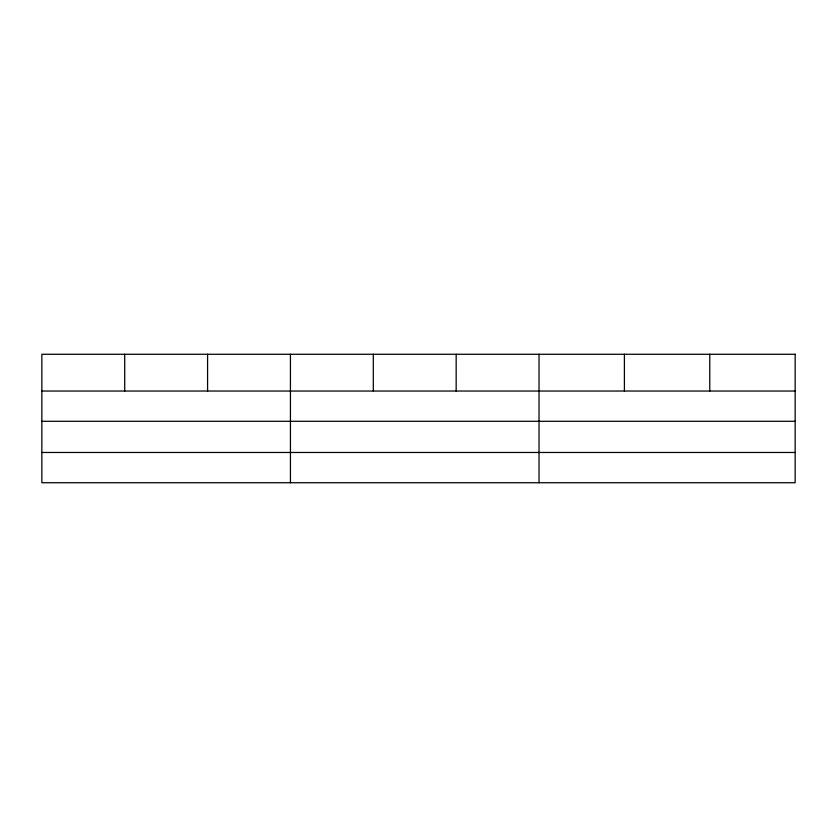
<?xml version="1.0" encoding="UTF-8"?>
<svg xmlns="http://www.w3.org/2000/svg" width="837" height="837" viewBox="0 0 837 837"><rect width="100%" height="100%" fill="white"/><g stroke="black" fill="none" stroke-linecap="round" stroke-linejoin="round"><path stroke-width="1.26" d="M41.85 391.036L795.15 391.036M41.85 421.293L795.15 421.293M41.85 452.472L795.15 452.472M709.776 354.271L709.776 391.036M624.402 354.271L624.402 391.036M539.028 354.271L539.028 482.729M456.165 354.271L456.165 391.036M373.302 354.271L373.302 391.036M290.439 354.271L290.439 482.729M207.576 354.271L207.576 391.036M124.713 354.271L124.713 391.036M795.15 354.271L41.85 354.271L41.85 482.729L795.15 482.729L795.15 354.271"/></g></svg>
